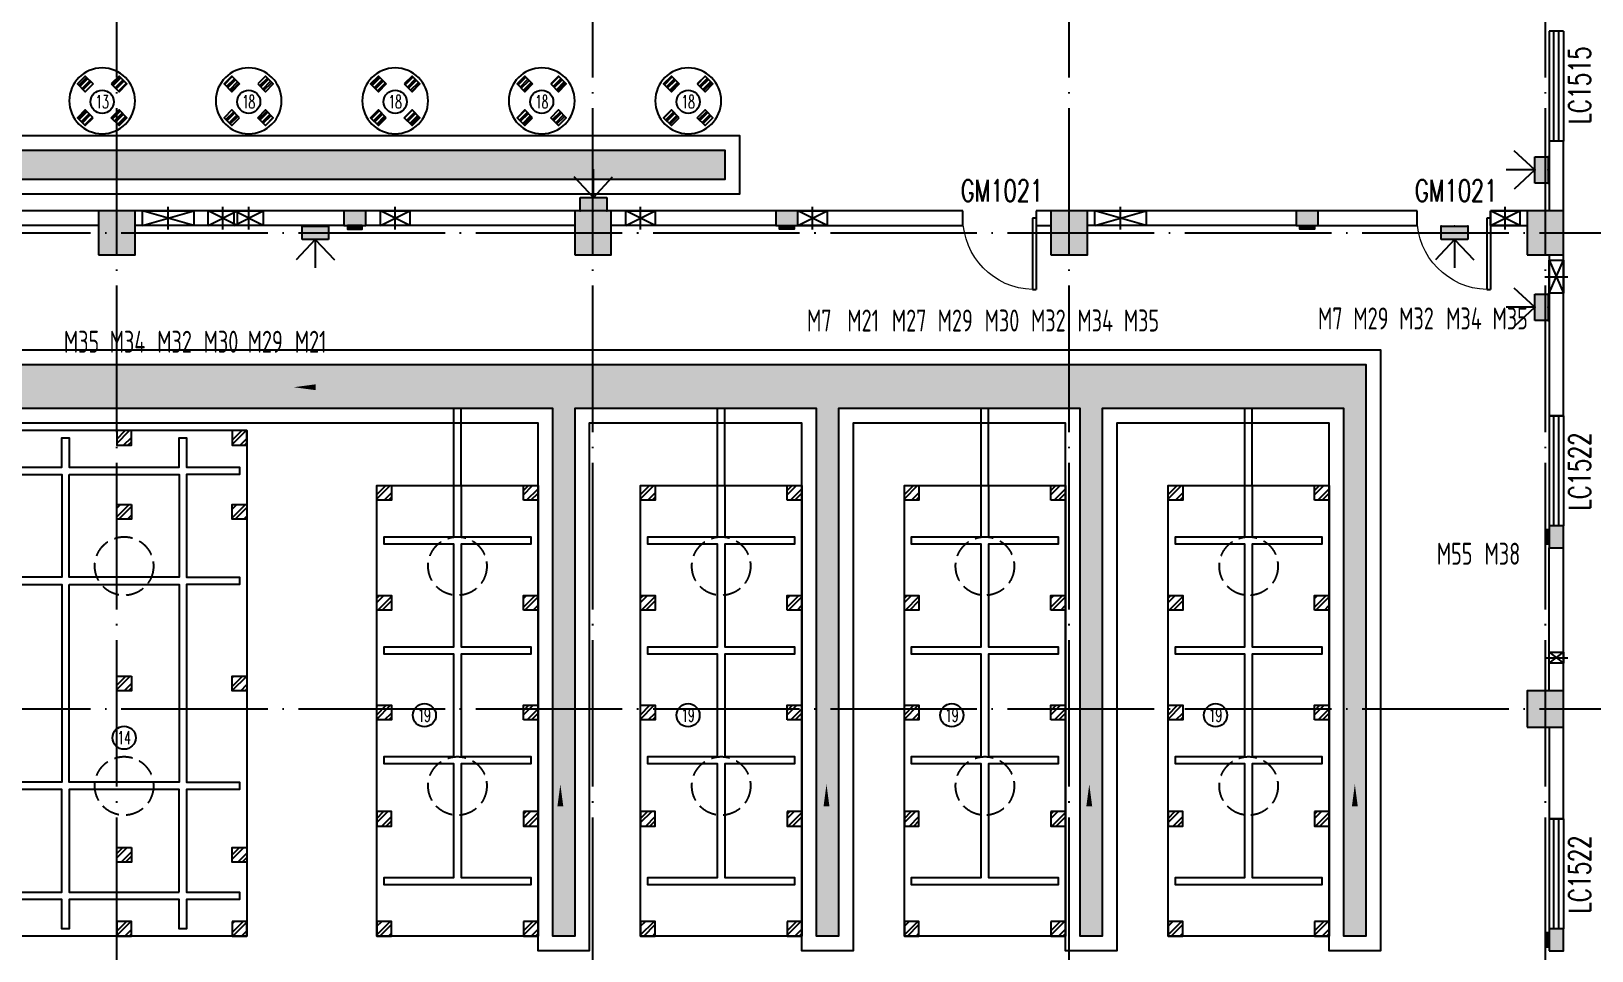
# Model space of a CAD drawing. Extents: x 93518 to 937116, y -359949 to 58022.
# Drawn here: x 737186 to 758489, y -91744 to -79194 of the extents above; entities that cross this region are included whole.
import ezdxf
from ezdxf.enums import TextEntityAlignment as Align

# ---------------------------------------------------------------- set-up
doc = ezdxf.new("R2010")
doc.units = 0
doc.header["$LTSCALE"] = 1000
doc.header["$MEASUREMENT"] = 0
doc.linetypes.add('DASH', pattern=[0.35, 0.25, -0.1])
doc.linetypes.add('DOTE', pattern=[2.42, 2, -0.2, 0.02, -0.2])
doc.layers.get('0').update_dxf_attribs({"color": 8, "linetype": 'CONTINUOUS'})
for name, color, linetype in [('-人员定位', 6, 'CONTINUOUS'), ('COLUMN', 8, 'CONTINUOUS'), ('C承台', 8, 'CONTINUOUS'), ('DIM_SYMB', 8, 'CONTINUOUS'), ('DOTE', 8, 'DOTE'), ('G沟道', 8, 'CONTINUOUS'), ('PUB_HATCH', 8, 'CONTINUOUS'), ('PUB_TEXT', 8, 'CONTINUOUS'), ('WALL', 8, 'CONTINUOUS'), ('WINDOW', 8, 'CONTINUOUS'), ('WINDOW_TEXT', 8, 'CONTINUOUS'), ('设备层', 8, 'CONTINUOUS')]:
    doc.layers.add(name, color=color, linetype=linetype)
doc.styles.add('_TCH_AXIS', font='complex.shx', dxfattribs={"bigfont": 'GBCBIG.shx'})
doc.styles.add('_TCH_WINDOW', font='simplex.shx', dxfattribs={"bigfont": 'gbcbig.shx'})
doc.styles.add('TSSD_Rein', font='Tssdeng.shx', dxfattribs={"width": 0.7, "bigfont": 'tssdchn.shx'})
pattern_1 = [(45, (0, 0), (-44.1942, 44.1942), []), (45, (29.46, 0), (-44.1942, 44.1942), [])]

# ---------------------------------------------------------------- blocks, each defined once
blk = doc.blocks.new('A$C04BF5457')
h = blk.add_hatch()
h.set_pattern_fill('DOTS', color=8, scale=50, style=0)
h.set_pattern_definition([(0, (-247127.87, -30582.82), (39.6875, 79.375), [0, -79.375])])
h.paths.add_polyline_path([(-40900, 22113), (-40900, 22700), (-8950, 22700), (-8950, 30250), (-17000, 30250), (-17000, 30650), (-8550, 30650), (-8550, 25625), (10900, 25625), (10900, 25225), (-8550, 25225), (-8550, 22700), (19650, 22700), (19650, 14900), (19350, 14900), (19350, 22100), (16050, 22100), (16050, 14900), (15750, 14900), (15750, 22100), (12450, 22100), (12450, 14900), (12150, 14900), (12150, 22100), (8850, 22100), (8850, 14900), (8550, 14900), (8550, 22100), (825, 22100), (825, 14900), (425, 14900), (425, 22100), (-4575, 22100), (-4575, 14900), (-4975, 14900), (-4975, 22100), (-12150, 22100), (-12150, 14900), (-12550, 14900), (-12550, 22100), (-18550, 22100), (-18550, 14900), (-18950, 14900), (-18950, 22100), (-40865, 22100)])
h.paths.add_polyline_path([(-40900, 21888), (-40934, 21900), (-19150, 21900), (-19150, 14900), (-19750, 14900), (-19750, 21300), (-23650, 21300), (-23650, 14900), (-24250, 14900), (-24250, 21300), (-27950, 21300), (-27950, 14900), (-28550, 14900), (-28550, 21300), (-32250, 21300), (-32250, 14900), (-32850, 14900), (-32850, 21300), (-40900, 21300)])
at = {"layer": 'G沟道', "color": 8}
for points in [[(-8350, 25825), (11100, 25825), (11100, 25025), (-8350, 25025)], [(-8350, 22900), (19850, 22900), (19850, 14700), (19150, 14700), (19150, 21900), (16250, 21900), (16250, 14700), (15550, 14700), (15550, 21900), (12650, 21900), (12650, 14700), (11950, 14700), (11950, 21900), (9050, 21900), (9050, 14700), (8350, 14700), (8350, 21900), (1025, 21900)]]:
    blk.add_lwpolyline(points, dxfattribs=at)
at = {"layer": 'G沟道'}
for points in [[(-8550, 25625), (10900, 25625), (10900, 25225), (-8550, 25225)], [(-8550, 22700), (19650, 22700), (19650, 14900), (19350, 14900), (19350, 22100), (16050, 22100), (16050, 14900), (15750, 14900), (15750, 22100), (12450, 22100), (12450, 14900), (12150, 14900), (12150, 22100), (8850, 22100), (8850, 14900), (8550, 14900), (8550, 22100), (825, 22100)]]:
    blk.add_lwpolyline(points, dxfattribs=at)
blk = doc.blocks.new('A$C0F1F4C6A')
at = {"layer": 'C承台'}
h = blk.add_hatch(dxfattribs=at)
h.set_pattern_fill('金属', color=8, scale=25, style=0)
h.set_pattern_definition(pattern_1)
h.paths.add_polyline_path([(599, 705), (705, 599), (811, 705), (705, 811)])
h.paths.add_polyline_path([(599, 245), (705, 351), (811, 245), (705, 139)])
h.paths.add_polyline_path([(351, 245), (245, 351), (139, 245), (245, 139)])
h.paths.add_polyline_path([(351, 705), (245, 599), (139, 705), (245, 811)])
h = blk.add_hatch(dxfattribs=at)
h.set_pattern_fill('金属', color=8, scale=25, style=0)
h.set_pattern_definition(pattern_1)
h.paths.add_polyline_path([(2599, 705), (2705, 599), (2811, 705), (2705, 811)])
h.paths.add_polyline_path([(2599, 245), (2705, 351), (2811, 245), (2705, 139)])
h.paths.add_polyline_path([(2351, 245), (2245, 351), (2139, 245), (2245, 139)])
h.paths.add_polyline_path([(2351, 705), (2245, 599), (2139, 705), (2245, 811)])
h = blk.add_hatch(dxfattribs=at)
h.set_pattern_fill('金属', color=8, scale=25, style=0)
h.set_pattern_definition([(45, (-239052.867, -56407.82), (-44.194174, 44.194174), []), (45, (-239023.404, -56407.82), (-44.194174, 44.194174), [])])
h.paths.add_polyline_path([(4599, 705), (4705, 599), (4811, 705), (4705, 811)])
h.paths.add_polyline_path([(4599, 245), (4705, 351), (4811, 245), (4705, 139)])
h.paths.add_polyline_path([(4351, 245), (4245, 351), (4139, 245), (4245, 139)])
h.paths.add_polyline_path([(4351, 705), (4245, 599), (4139, 705), (4245, 811)])
h = blk.add_hatch(dxfattribs=at)
h.set_pattern_fill('金属', color=8, scale=25, style=0)
h.set_pattern_definition(pattern_1)
h.paths.add_polyline_path([(6599, 705), (6705, 599), (6811, 705), (6705, 811)])
h.paths.add_polyline_path([(6599, 245), (6705, 351), (6811, 245), (6705, 139)])
h.paths.add_polyline_path([(6351, 245), (6245, 351), (6139, 245), (6245, 139)])
h.paths.add_polyline_path([(6351, 705), (6245, 599), (6139, 705), (6245, 811)])
at = {"layer": 'C承台', "color": 8}
for points in [[(925, 475, 1), (25, 475, 1)], [(2925, 475, 1), (2025, 475, 1)], [(4925, 475, 1), (4025, 475, 1)], [(6925, 475, 1), (6025, 475, 1)]]:
    blk.add_lwpolyline(points, format="xyb", close=True, dxfattribs=at)
for points in [[(351, 705), (245, 599), (139, 705), (245, 811)], [(599, 705), (705, 599), (811, 705), (705, 811)], [(2351, 705), (2245, 599), (2139, 705), (2245, 811)], [(2599, 705), (2705, 599), (2811, 705), (2705, 811)], [(4351, 705), (4245, 599), (4139, 705), (4245, 811)], [(4599, 705), (4705, 599), (4811, 705), (4705, 811)], [(6351, 705), (6245, 599), (6139, 705), (6245, 811)], [(6599, 705), (6705, 599), (6811, 705), (6705, 811)], [(351, 245), (245, 351), (139, 245), (245, 139)], [(599, 245), (705, 351), (811, 245), (705, 139)], [(2351, 245), (2245, 351), (2139, 245), (2245, 139)], [(2599, 245), (2705, 351), (2811, 245), (2705, 139)], [(4351, 245), (4245, 351), (4139, 245), (4245, 139)], [(4599, 245), (4705, 351), (4811, 245), (4705, 139)], [(6351, 245), (6245, 351), (6139, 245), (6245, 139)], [(6599, 245), (6705, 351), (6811, 245), (6705, 139)]]:
    blk.add_lwpolyline(points, close=True, dxfattribs=at)
for centre in [(475, 462), (2475, 462), (4475, 462), (6475, 462)]:
    blk.add_circle(centre, 158, dxfattribs=at)
at = {"layer": 'C承台', "color": 8, "style": '_TCH_AXIS', "width": 0.724138}
for p, p2 in [((386, 373), (564, 373)), ((2386, 373), (2564, 373)), ((4386, 373), (4564, 373)), ((6386, 373), (6564, 373))]:
    blk.add_text('13', height=178.2, dxfattribs=at).set_placement(p, p2, align=Align.FIT)
blk = doc.blocks.new('A$C3620381E')
at = {"layer": 'C承台'}
h = blk.add_hatch(dxfattribs=at)
h.set_pattern_fill('金属', color=8, scale=25, style=0)
h.set_pattern_definition(pattern_1)
h.paths.add_polyline_path([(599, 245), (705, 351), (811, 245), (705, 139)])
h.paths.add_polyline_path([(599, 705), (705, 599), (811, 705), (705, 811)])
h.paths.add_polyline_path([(351, 245), (245, 351), (139, 245), (245, 139)])
h.paths.add_polyline_path([(351, 705), (245, 599), (139, 705), (245, 811)])
h = blk.add_hatch(dxfattribs=at)
h.set_pattern_fill('金属', color=8, scale=25, style=0)
h.set_pattern_definition(pattern_1)
h.paths.add_polyline_path([(2599, 245), (2705, 351), (2811, 245), (2705, 139)])
h.paths.add_polyline_path([(2599, 705), (2705, 599), (2811, 705), (2705, 811)])
h.paths.add_polyline_path([(2351, 245), (2245, 351), (2139, 245), (2245, 139)])
h.paths.add_polyline_path([(2351, 705), (2245, 599), (2139, 705), (2245, 811)])
h = blk.add_hatch(dxfattribs=at)
h.set_pattern_fill('金属', color=8, scale=25, style=0)
h.set_pattern_definition([(45, (-239052.866, -83528.19), (-44.194174, 44.194174), []), (45, (-239023.403, -83528.19), (-44.194174, 44.194174), [])])
h.paths.add_polyline_path([(4599, 245), (4705, 351), (4811, 245), (4705, 139)])
h.paths.add_polyline_path([(4599, 705), (4705, 599), (4811, 705), (4705, 811)])
h.paths.add_polyline_path([(4351, 245), (4245, 351), (4139, 245), (4245, 139)])
h.paths.add_polyline_path([(4351, 705), (4245, 599), (4139, 705), (4245, 811)])
h = blk.add_hatch(dxfattribs=at)
h.set_pattern_fill('金属', color=8, scale=25, style=0)
h.set_pattern_definition(pattern_1)
h.paths.add_polyline_path([(6599, 245), (6705, 351), (6811, 245), (6705, 139)])
h.paths.add_polyline_path([(6599, 705), (6705, 599), (6811, 705), (6705, 811)])
h.paths.add_polyline_path([(6351, 245), (6245, 351), (6139, 245), (6245, 139)])
h.paths.add_polyline_path([(6351, 705), (6245, 599), (6139, 705), (6245, 811)])
at = {"layer": 'C承台', "color": 8}
for points in [[(925, 475, 1), (25, 475, 1)], [(2925, 475, 1), (2025, 475, 1)], [(4925, 475, 1), (4025, 475, 1)], [(6925, 475, 1), (6025, 475, 1)]]:
    blk.add_lwpolyline(points, format="xyb", close=True, dxfattribs=at)
for points in [[(351, 705), (245, 599), (139, 705), (245, 811)], [(599, 705), (705, 599), (811, 705), (705, 811)], [(2351, 705), (2245, 599), (2139, 705), (2245, 811)], [(2599, 705), (2705, 599), (2811, 705), (2705, 811)], [(4351, 705), (4245, 599), (4139, 705), (4245, 811)], [(4599, 705), (4705, 599), (4811, 705), (4705, 811)], [(6351, 705), (6245, 599), (6139, 705), (6245, 811)], [(6599, 705), (6705, 599), (6811, 705), (6705, 811)], [(351, 245), (245, 351), (139, 245), (245, 139)], [(599, 245), (705, 351), (811, 245), (705, 139)], [(2351, 245), (2245, 351), (2139, 245), (2245, 139)], [(2599, 245), (2705, 351), (2811, 245), (2705, 139)], [(4351, 245), (4245, 351), (4139, 245), (4245, 139)], [(4599, 245), (4705, 351), (4811, 245), (4705, 139)], [(6351, 245), (6245, 351), (6139, 245), (6245, 139)], [(6599, 245), (6705, 351), (6811, 245), (6705, 139)]]:
    blk.add_lwpolyline(points, close=True, dxfattribs=at)
for centre in [(475, 462), (2475, 462), (4475, 462), (6475, 462)]:
    blk.add_circle(centre, 158, dxfattribs=at)
at = {"layer": 'C承台', "color": 8, "style": '_TCH_AXIS', "width": 0.724138}
for p, p2 in [((386, 373), (564, 373)), ((2386, 373), (2564, 373)), ((4386, 373), (4564, 373)), ((6386, 373), (6564, 373))]:
    blk.add_text('18', height=178.2, dxfattribs=at).set_placement(p, p2, align=Align.FIT)
blk = doc.blocks.new('A$C0C73400B')
at = {"layer": 'G沟道', "ltscale": 2}
h = blk.add_hatch(dxfattribs=at)
h.set_pattern_fill('金属', color=8, scale=50, style=0)
h.set_pattern_definition([(45, (-177530.15, -42242.31), (-88.38835, 88.38835), []), (45, (-177471.23, -42242.31), (-88.38835, 88.38835), [])])
h.paths.add_polyline_path([(1775, 1210), (1775, 1010), (1575, 1010), (1575, 1210)])
h.paths.add_polyline_path([(1775, 5890), (1775, 5690), (1575, 5690), (1575, 5890)])
h.paths.add_polyline_path([(1775, 3550), (1775, 3350), (1575, 3350), (1575, 3550)])
h.paths.add_polyline_path([(3350, 1210), (3350, 1010), (3150, 1010), (3150, 1210)])
h.paths.add_polyline_path([(3350, 5890), (3350, 5690), (3150, 5690), (3150, 5890)])
h.paths.add_polyline_path([(3350, 3550), (3350, 3350), (3150, 3350), (3150, 3550)])
h.paths.add_polyline_path([(0, 1210), (0, 1010), (200, 1010), (200, 1210)])
h.paths.add_polyline_path([(0, 5890), (0, 5690), (200, 5690), (200, 5890)])
h.paths.add_polyline_path([(0, 3550), (0, 3350), (200, 3350), (200, 3550)])
h.paths.add_polyline_path([(1575, 6900), (1575, 6700), (1775, 6700), (1775, 6900)])
h.paths.add_polyline_path([(3150, 6900), (3150, 6700), (3350, 6700), (3350, 6900)])
h.paths.add_polyline_path([(3150, 200), (3150, 0), (3350, 0), (3350, 200)])
h.paths.add_polyline_path([(1575, 200), (1575, 0), (1775, 0), (1775, 200)])
h.paths.add_polyline_path([(0, 6900), (0, 6700), (200, 6700), (200, 6900)])
h.paths.add_polyline_path([(0, 200), (0, 0), (200, 0), (200, 200)])
h = blk.add_hatch(dxfattribs=at)
h.set_pattern_fill('金属', color=8, scale=50, style=0)
h.set_pattern_definition([(45, (-172130.15, -42242.31), (-88.38835, 88.38835), []), (45, (-172071.23, -42242.31), (-88.38835, 88.38835), [])])
h.paths.add_polyline_path([(7175, 1210), (7175, 1010), (6975, 1010), (6975, 1210)])
h.paths.add_polyline_path([(7175, 5890), (7175, 5690), (6975, 5690), (6975, 5890)])
h.paths.add_polyline_path([(7175, 3550), (7175, 3350), (6975, 3350), (6975, 3550)])
h.paths.add_polyline_path([(8750, 1210), (8750, 1010), (8550, 1010), (8550, 1210)])
h.paths.add_polyline_path([(8750, 5890), (8750, 5690), (8550, 5690), (8550, 5890)])
h.paths.add_polyline_path([(8750, 3550), (8750, 3350), (8550, 3350), (8550, 3550)])
h.paths.add_polyline_path([(5400, 1210), (5400, 1010), (5600, 1010), (5600, 1210)])
h.paths.add_polyline_path([(5400, 5890), (5400, 5690), (5600, 5690), (5600, 5890)])
h.paths.add_polyline_path([(5400, 3550), (5400, 3350), (5600, 3350), (5600, 3550)])
h.paths.add_polyline_path([(6975, 6900), (6975, 6700), (7175, 6700), (7175, 6900)])
h.paths.add_polyline_path([(8550, 6900), (8550, 6700), (8750, 6700), (8750, 6900)])
h.paths.add_polyline_path([(8550, 200), (8550, 0), (8750, 0), (8750, 200)])
h.paths.add_polyline_path([(6975, 200), (6975, 0), (7175, 0), (7175, 200)])
h.paths.add_polyline_path([(5400, 6900), (5400, 6700), (5600, 6700), (5600, 6900)])
h.paths.add_polyline_path([(5400, 200), (5400, 0), (5600, 0), (5600, 200)])
at = {"layer": 'G沟道', "color": 8, "ltscale": 2}
for p, q in [((0, 6900), (0, 0)), ((3350, 6900), (0, 6900)), ((3350, 6900), (3350, 0)), ((5400, 6900), (5400, 0)), ((8750, 6900), (5400, 6900)), ((8750, 6900), (8750, 0)), ((0, 6400), (-200, 6400)), ((5400, 6400), (5200, 6400)), ((0, 6300), (-200, 6300)), ((5400, 6300), (5200, 6300)), ((0, 4900), (-200, 4900)), ((5400, 4900), (5200, 4900)), ((0, 4800), (-200, 4800)), ((5400, 4800), (5200, 4800)), ((0, 2100), (-200, 2100)), ((0, 2000), (-200, 2000)), ((5400, 2100), (5200, 2100)), ((5400, 2000), (5200, 2000)), ((0, 600), (-200, 600)), ((0, 500), (-200, 500)), ((5400, 600), (5200, 600)), ((5400, 500), (5200, 500)), ((8750, 0), (5400, 0)), ((3350, 0), (0, 0))]:
    blk.add_line(p, q, dxfattribs=at)
for points in [[(0, 6900), (0, 6700), (200, 6700), (200, 6900)], [(1575, 6900), (1575, 6700), (1775, 6700), (1775, 6900)], [(3150, 6900), (3150, 6700), (3350, 6700), (3350, 6900)], [(5400, 6900), (5400, 6700), (5600, 6700), (5600, 6900)], [(6975, 6900), (6975, 6700), (7175, 6700), (7175, 6900)], [(8550, 6900), (8550, 6700), (8750, 6700), (8750, 6900)], [(925, 6300), (2425, 6300), (2425, 4900), (925, 4900)], [(6325, 6300), (7825, 6300), (7825, 4900), (6325, 4900)], [(0, 5890), (0, 5690), (200, 5690), (200, 5890)], [(1775, 5890), (1775, 5690), (1575, 5690), (1575, 5890)], [(3350, 5890), (3350, 5690), (3150, 5690), (3150, 5890)], [(5400, 5890), (5400, 5690), (5600, 5690), (5600, 5890)], [(7175, 5890), (7175, 5690), (6975, 5690), (6975, 5890)], [(8750, 5890), (8750, 5690), (8550, 5690), (8550, 5890)], [(925, 4800), (2425, 4800), (2425, 2100), (925, 2100)], [(6325, 4800), (7825, 4800), (7825, 2100), (6325, 2100)], [(0, 3550), (0, 3350), (200, 3350), (200, 3550)], [(1775, 3550), (1775, 3350), (1575, 3350), (1575, 3550)], [(3350, 3550), (3350, 3350), (3150, 3350), (3150, 3550)], [(5400, 3550), (5400, 3350), (5600, 3350), (5600, 3550)], [(7175, 3550), (7175, 3350), (6975, 3350), (6975, 3550)], [(8750, 3550), (8750, 3350), (8550, 3350), (8550, 3550)], [(2425, 600), (2425, 2000), (925, 2000), (925, 600)], [(7825, 600), (7825, 2000), (6325, 2000), (6325, 600)], [(0, 1210), (0, 1010), (200, 1010), (200, 1210)], [(1775, 1210), (1775, 1010), (1575, 1010), (1575, 1210)], [(3350, 1210), (3350, 1010), (3150, 1010), (3150, 1210)], [(5400, 1210), (5400, 1010), (5600, 1010), (5600, 1210)], [(7175, 1210), (7175, 1010), (6975, 1010), (6975, 1210)], [(8750, 1210), (8750, 1010), (8550, 1010), (8550, 1210)], [(0, 200), (0, 0), (200, 0), (200, 200)], [(1575, 200), (1575, 0), (1775, 0), (1775, 200)], [(3150, 200), (3150, 0), (3350, 0), (3350, 200)], [(5400, 200), (5400, 0), (5600, 0), (5600, 200)], [(6975, 200), (6975, 0), (7175, 0), (7175, 200)], [(8550, 200), (8550, 0), (8750, 0), (8750, 200)]]:
    blk.add_lwpolyline(points, close=True, dxfattribs=at)
for points in [[(0, 6400), (825, 6400), (825, 6800), (925, 6800), (925, 6400), (2425, 6400), (2425, 6800), (2525, 6800), (2525, 6400), (3250, 6400), (3250, 6300), (2525, 6300), (2525, 4900), (3250, 4900), (3250, 4800), (2525, 4800), (2525, 2100), (3250, 2100), (3250, 2000), (2525, 2000), (2525, 600), (3250, 600), (3250, 500), (2525, 500), (2525, 100), (2425, 100), (2425, 500), (925, 500), (925, 100), (825, 100), (825, 500), (0, 500)], [(5400, 6400), (6225, 6400), (6225, 6800), (6325, 6800), (6325, 6400), (7825, 6400), (7825, 6800), (7925, 6800), (7925, 6400), (8650, 6400), (8650, 6300), (7925, 6300), (7925, 4900), (8650, 4900), (8650, 4800), (7925, 4800), (7925, 2100), (8650, 2100), (8650, 2000), (7925, 2000), (7925, 600), (8650, 600), (8650, 500), (7925, 500), (7925, 100), (7825, 100), (7825, 500), (6325, 500), (6325, 100), (6225, 100), (6225, 500), (5400, 500)], [(0, 6300), (825, 6300), (825, 4900), (0, 4900)], [(5400, 6300), (6225, 6300), (6225, 4900), (5400, 4900)], [(0, 4800), (825, 4800), (825, 2100), (0, 2100)], [(5400, 4800), (6225, 4800), (6225, 2100), (5400, 2100)], [(0, 600), (825, 600), (825, 2000), (0, 2000)], [(5400, 600), (6225, 600), (6225, 2000), (5400, 2000)]]:
    blk.add_lwpolyline(points, dxfattribs=at)
for centre in [(1675, 2708), (7075, 2708)]:
    blk.add_circle(centre, 158, dxfattribs=at)
at = {"layer": 'G沟道', "color": 8, "ltscale": 2, "style": '_TCH_AXIS', "width": 0.677419}
for p, p2 in [((1586, 2619), (1764, 2619)), ((6986, 2619), (7164, 2619))]:
    blk.add_text('14', height=178.2, dxfattribs=at).set_placement(p, p2, align=Align.FIT)
blk = doc.blocks.new('A$C5FA4178C')
at = {"ltscale": 0.5}
h = blk.add_hatch(dxfattribs=at)
h.set_pattern_fill('金属', color=8, scale=50, style=0)
h.set_pattern_definition([(45, (-185768.3, -50994.82), (-88.38835, 88.38835), []), (45, (-185709.37, -50994.82), (-88.38835, 88.38835), [])])
h.paths.add_polyline_path([(2000, 1700), (2000, 1500), (2200, 1500), (2200, 1700)])
h.paths.add_polyline_path([(0, 1700), (0, 1500), (200, 1500), (200, 1700)])
h.paths.add_polyline_path([(2000, 2950), (2000, 3150), (2200, 3150), (2200, 2950)])
h.paths.add_polyline_path([(0, 2950), (0, 3150), (200, 3150), (200, 2950)])
h.paths.add_polyline_path([(2000, 4450), (2000, 4650), (2200, 4650), (2200, 4450)])
h.paths.add_polyline_path([(0, 4450), (0, 4650), (200, 4650), (200, 4450)])
h.paths.add_polyline_path([(2000, 5950), (2000, 6150), (2200, 6150), (2200, 5950)])
h.paths.add_polyline_path([(0, 5950), (0, 6150), (200, 6150), (200, 5950)])
h.paths.add_polyline_path([(2000, 200), (2000, 0), (2200, 0), (2200, 200)])
h.paths.add_polyline_path([(0, 200), (0, 0), (200, 0), (200, 200)])
h = blk.add_hatch(dxfattribs=at)
h.set_pattern_fill('金属', color=8, scale=50, style=0)
h.set_pattern_definition([(45, (-182168.3, -50994.82), (-88.38835, 88.38835), []), (45, (-182109.37, -50994.82), (-88.38835, 88.38835), [])])
h.paths.add_polyline_path([(5600, 1700), (5600, 1500), (5800, 1500), (5800, 1700)])
h.paths.add_polyline_path([(3600, 1700), (3600, 1500), (3800, 1500), (3800, 1700)])
h.paths.add_polyline_path([(5600, 2950), (5600, 3150), (5800, 3150), (5800, 2950)])
h.paths.add_polyline_path([(3600, 2950), (3600, 3150), (3800, 3150), (3800, 2950)])
h.paths.add_polyline_path([(5600, 4450), (5600, 4650), (5800, 4650), (5800, 4450)])
h.paths.add_polyline_path([(3600, 4450), (3600, 4650), (3800, 4650), (3800, 4450)])
h.paths.add_polyline_path([(5600, 5950), (5600, 6150), (5800, 6150), (5800, 5950)])
h.paths.add_polyline_path([(3600, 5950), (3600, 6150), (3800, 6150), (3800, 5950)])
h.paths.add_polyline_path([(5600, 200), (5600, 0), (5800, 0), (5800, 200)])
h.paths.add_polyline_path([(3600, 200), (3600, 0), (3800, 0), (3800, 200)])
h = blk.add_hatch(dxfattribs=at)
h.set_pattern_fill('金属', color=8, scale=50, style=0)
h.set_pattern_definition([(45, (-178568.3, -50994.82), (-88.38835, 88.38835), []), (45, (-178509.37, -50994.82), (-88.38835, 88.38835), [])])
h.paths.add_polyline_path([(9200, 1700), (9200, 1500), (9400, 1500), (9400, 1700)])
h.paths.add_polyline_path([(7200, 1700), (7200, 1500), (7400, 1500), (7400, 1700)])
h.paths.add_polyline_path([(9200, 2950), (9200, 3150), (9400, 3150), (9400, 2950)])
h.paths.add_polyline_path([(7200, 2950), (7200, 3150), (7400, 3150), (7400, 2950)])
h.paths.add_polyline_path([(9200, 4450), (9200, 4650), (9400, 4650), (9400, 4450)])
h.paths.add_polyline_path([(7200, 4450), (7200, 4650), (7400, 4650), (7400, 4450)])
h.paths.add_polyline_path([(9200, 5950), (9200, 6150), (9400, 6150), (9400, 5950)])
h.paths.add_polyline_path([(7200, 5950), (7200, 6150), (7400, 6150), (7400, 5950)])
h.paths.add_polyline_path([(9200, 200), (9200, 0), (9400, 0), (9400, 200)])
h.paths.add_polyline_path([(7200, 200), (7200, 0), (7400, 0), (7400, 200)])
h = blk.add_hatch(dxfattribs=at)
h.set_pattern_fill('金属', color=8, scale=50, style=0)
h.set_pattern_definition([(45, (-174968.3, -50994.82), (-88.38835, 88.38835), []), (45, (-174909.37, -50994.82), (-88.38835, 88.38835), [])])
h.paths.add_polyline_path([(12800, 1700), (12800, 1500), (13000, 1500), (13000, 1700)])
h.paths.add_polyline_path([(10800, 1700), (10800, 1500), (11000, 1500), (11000, 1700)])
h.paths.add_polyline_path([(12800, 2950), (12800, 3150), (13000, 3150), (13000, 2950)])
h.paths.add_polyline_path([(10800, 2950), (10800, 3150), (11000, 3150), (11000, 2950)])
h.paths.add_polyline_path([(12800, 4450), (12800, 4650), (13000, 4650), (13000, 4450)])
h.paths.add_polyline_path([(10800, 4450), (10800, 4650), (11000, 4650), (11000, 4450)])
h.paths.add_polyline_path([(12800, 5950), (12800, 6150), (13000, 6150), (13000, 5950)])
h.paths.add_polyline_path([(10800, 5950), (10800, 6150), (11000, 6150), (11000, 5950)])
h.paths.add_polyline_path([(12800, 200), (12800, 0), (13000, 0), (13000, 200)])
h.paths.add_polyline_path([(10800, 200), (10800, 0), (11000, 0), (11000, 200)])
at = {"color": 8, "ltscale": 0.5}
for p, q in [((1050, 7000), (1050, 7200)), ((1150, 7000), (1150, 7200)), ((4650, 7000), (4650, 7200)), ((4750, 7000), (4750, 7200)), ((8250, 7000), (8250, 7200)), ((8350, 7000), (8350, 7200)), ((11850, 7000), (11850, 7200)), ((11950, 7000), (11950, 7200)), ((1050, 6150), (1050, 7000)), ((1150, 6150), (1150, 7000)), ((4650, 6150), (4650, 7000)), ((4750, 6150), (4750, 7000)), ((8250, 6150), (8250, 7000)), ((8350, 6150), (8350, 7000)), ((11850, 6150), (11850, 7000)), ((11950, 6150), (11950, 7000))]:
    blk.add_line(p, q, dxfattribs=at)
for points in [[(0, 5950), (0, 6150), (200, 6150), (200, 5950)], [(0, 6150), (2200, 6150), (2200, 0), (0, 0)], [(2000, 5950), (2000, 6150), (2200, 6150), (2200, 5950)], [(3600, 5950), (3600, 6150), (3800, 6150), (3800, 5950)], [(3600, 6150), (5800, 6150), (5800, 0), (3600, 0)], [(5600, 5950), (5600, 6150), (5800, 6150), (5800, 5950)], [(7200, 5950), (7200, 6150), (7400, 6150), (7400, 5950)], [(7200, 6150), (9400, 6150), (9400, 0), (7200, 0)], [(9200, 5950), (9200, 6150), (9400, 6150), (9400, 5950)], [(10800, 5950), (10800, 6150), (11000, 6150), (11000, 5950)], [(10800, 6150), (13000, 6150), (13000, 0), (10800, 0)], [(12800, 5950), (12800, 6150), (13000, 6150), (13000, 5950)], [(0, 4450), (0, 4650), (200, 4650), (200, 4450)], [(2000, 4450), (2000, 4650), (2200, 4650), (2200, 4450)], [(3600, 4450), (3600, 4650), (3800, 4650), (3800, 4450)], [(5600, 4450), (5600, 4650), (5800, 4650), (5800, 4450)], [(7200, 4450), (7200, 4650), (7400, 4650), (7400, 4450)], [(9200, 4450), (9200, 4650), (9400, 4650), (9400, 4450)], [(10800, 4450), (10800, 4650), (11000, 4650), (11000, 4450)], [(12800, 4450), (12800, 4650), (13000, 4650), (13000, 4450)], [(0, 2950), (0, 3150), (200, 3150), (200, 2950)], [(2000, 2950), (2000, 3150), (2200, 3150), (2200, 2950)], [(3600, 2950), (3600, 3150), (3800, 3150), (3800, 2950)], [(5600, 2950), (5600, 3150), (5800, 3150), (5800, 2950)], [(7200, 2950), (7200, 3150), (7400, 3150), (7400, 2950)], [(9200, 2950), (9200, 3150), (9400, 3150), (9400, 2950)], [(10800, 2950), (10800, 3150), (11000, 3150), (11000, 2950)], [(12800, 2950), (12800, 3150), (13000, 3150), (13000, 2950)], [(0, 1700), (0, 1500), (200, 1500), (200, 1700)], [(2000, 1700), (2000, 1500), (2200, 1500), (2200, 1700)], [(3600, 1700), (3600, 1500), (3800, 1500), (3800, 1700)], [(5600, 1700), (5600, 1500), (5800, 1500), (5800, 1700)], [(7200, 1700), (7200, 1500), (7400, 1500), (7400, 1700)], [(9200, 1700), (9200, 1500), (9400, 1500), (9400, 1700)], [(10800, 1700), (10800, 1500), (11000, 1500), (11000, 1700)], [(12800, 1700), (12800, 1500), (13000, 1500), (13000, 1700)], [(0, 200), (0, 0), (200, 0), (200, 200)], [(2000, 200), (2000, 0), (2200, 0), (2200, 200)], [(3600, 200), (3600, 0), (3800, 0), (3800, 200)], [(5600, 200), (5600, 0), (5800, 0), (5800, 200)], [(7200, 200), (7200, 0), (7400, 0), (7400, 200)], [(9200, 200), (9200, 0), (9400, 0), (9400, 200)], [(10800, 200), (10800, 0), (11000, 0), (11000, 200)], [(12800, 200), (12800, 0), (13000, 0), (13000, 200)]]:
    blk.add_lwpolyline(points, close=True, dxfattribs=at)
for points in [[(1150, 6150), (1150, 5450), (2100, 5450), (2100, 5350), (1150, 5350), (1150, 3950), (2100, 3950), (2100, 3850), (1150, 3850), (1150, 2450), (2100, 2450), (2100, 2350), (1150, 2350), (1150, 800), (2100, 800), (2100, 700), (100, 700), (100, 800), (1050, 800), (1050, 2350), (100, 2350), (100, 2450), (1050, 2450), (1050, 3850), (100, 3850), (100, 3950), (1050, 3950), (1050, 5350), (100, 5350), (100, 5450), (1050, 5450), (1050, 6150)], [(4750, 6150), (4750, 5450), (5700, 5450), (5700, 5350), (4750, 5350), (4750, 3950), (5700, 3950), (5700, 3850), (4750, 3850), (4750, 2450), (5700, 2450), (5700, 2350), (4750, 2350), (4750, 800), (5700, 800), (5700, 700), (3700, 700), (3700, 800), (4650, 800), (4650, 2350), (3700, 2350), (3700, 2450), (4650, 2450), (4650, 3850), (3700, 3850), (3700, 3950), (4650, 3950), (4650, 5350), (3700, 5350), (3700, 5450), (4650, 5450), (4650, 6150)], [(8350, 6150), (8350, 5450), (9300, 5450), (9300, 5350), (8350, 5350), (8350, 3950), (9300, 3950), (9300, 3850), (8350, 3850), (8350, 2450), (9300, 2450), (9300, 2350), (8350, 2350), (8350, 800), (9300, 800), (9300, 700), (7300, 700), (7300, 800), (8250, 800), (8250, 2350), (7300, 2350), (7300, 2450), (8250, 2450), (8250, 3850), (7300, 3850), (7300, 3950), (8250, 3950), (8250, 5350), (7300, 5350), (7300, 5450), (8250, 5450), (8250, 6150)], [(11950, 6150), (11950, 5450), (12900, 5450), (12900, 5350), (11950, 5350), (11950, 3950), (12900, 3950), (12900, 3850), (11950, 3850), (11950, 2450), (12900, 2450), (12900, 2350), (11950, 2350), (11950, 800), (12900, 800), (12900, 700), (10900, 700), (10900, 800), (11850, 800), (11850, 2350), (10900, 2350), (10900, 2450), (11850, 2450), (11850, 3850), (10900, 3850), (10900, 3950), (11850, 3950), (11850, 5350), (10900, 5350), (10900, 5450), (11850, 5450), (11850, 6150)]]:
    blk.add_lwpolyline(points, dxfattribs=at)
for centre in [(648, 3015), (4248, 3015), (7848, 3015), (11448, 3015)]:
    blk.add_circle(centre, 158, dxfattribs=at)
at = {"color": 8, "ltscale": 0.5, "style": '_TCH_AXIS', "width": 0.724138}
for p, p2 in [((559, 2926), (737, 2926)), ((4159, 2926), (4337, 2926)), ((7759, 2926), (7937, 2926)), ((11359, 2926), (11537, 2926))]:
    blk.add_text('19', height=178.2, dxfattribs=at).set_placement(p, p2, align=Align.FIT)
blk = doc.blocks.new('_FZH')
blk.add_lwpolyline([(-0.5, -0.5), (0.5, -0.5), (0.5, 0.5), (-0.5, 0.5)], close=True)
at = {"layer": 'PUB_HATCH'}
blk.add_solid([(-0.5, -0.5), (0.5, -0.5), (-0.5, 0.5), (0.5, 0.5)], dxfattribs=at)
blk = doc.blocks.new('$DorLib2D$00000001')
for p, q in [((0.45, 0.975), (0.5, 0.975)), ((0.45, 0), (0.45, 0.975)), ((0.5, 0), (0.5, 0.975)), ((0.5, 0), (0.45, 0))]:
    blk.add_line(p, q)
at = {"lineweight": 13}
blk.add_arc((0.475, 0), 0.975, 91.4693, 180, dxfattribs=at)
blk = doc.blocks.new('$TCHSYS$WIN2D')
for p, q in [((-0.5, 0.5), (0.5, 0.5)), ((-0.5, 0.5), (-0.5, -0.5)), ((0.5, 0.5), (0.5, -0.5)), ((0.5, 0.167), (-0.5, 0.167)), ((0.5, -0.167), (-0.5, -0.167)), ((-0.5, -0.5), (0.5, -0.5))]:
    blk.add_line(p, q)
blk = doc.blocks.new('定位基站')
at = {"layer": '-人员定位', "ltscale": 0.01}
h = blk.add_hatch(color=256, dxfattribs=at)
h.dxf.hatch_style = 1
h.paths.add_polyline_path([(406524, 477798), (406524, 477617), (406162, 477617), (406162, 477798)])
at = {"layer": '-人员定位', "color": 6}
for p, q in [((406343, 477798), (406082, 478077)), ((406343, 477798), (406343, 478186)), ((406343, 477798), (406604, 478077)), ((406343, 477995), (406343, 477995)), ((406162, 477798), (406524, 477798)), ((406162, 477617), (406162, 477798)), ((406524, 477617), (406162, 477617)), ((406524, 477798), (406524, 477617))]:
    blk.add_line(p, q, dxfattribs=at)
for p in [(406162, 477617), (406343, 477798), (406343, 477617), (406524, 477617)]:
    blk.add_point(p, dxfattribs=at)

msp = doc.modelspace()

# ---------------------------------------------------------------- hatches: boundary and pattern name
for points in [[(741704.6, -81894.5), (741704.6, -81844.5), (741504.6, -81844.5), (741504.6, -81894.5)], [(747600.8, -81894.5), (747600.8, -81844.5), (747400.8, -81844.5), (747400.8, -81894.5)], [(754704.6, -81894.5), (754704.6, -81844.5), (754504.6, -81844.5), (754504.6, -81894.5)], [(757854.6, -86194.5), (757904.6, -86194.5), (757904.6, -85994.5), (757854.6, -85994.5)], [(757854.6, -91694.5), (757904.6, -91694.5), (757904.6, -91494.5), (757854.6, -91494.5)]]:
    msp.add_hatch(color=256).paths.add_polyline_path(points)

# ---------------------------------------------------------------- linework, layer by layer
for p, q in [((738704.8, -81844.5), (739404.4, -81644.5)), ((739404.4, -81844.5), (738704.8, -81644.5)), ((739054.6, -81899.4), (739054.6, -81589.6)), ((739599.8, -81844.5), (739999.4, -81644.5)), ((739999.4, -81844.5), (739599.8, -81644.5)), ((739799.6, -81899.4), (739799.6, -81589.6)), ((739954.8, -81844.5), (740354.4, -81644.5)), ((740354.4, -81844.5), (739954.8, -81644.5)), ((740154.6, -81899.4), (740154.6, -81589.6)), ((741954.8, -81844.5), (742354.4, -81644.5)), ((742354.4, -81844.5), (741954.8, -81644.5)), ((742154.6, -81899.4), (742154.6, -81589.6)), ((745304.8, -81844.5), (745704.4, -81644.5)), ((745704.4, -81844.5), (745304.8, -81644.5)), ((745504.6, -81899.4), (745504.6, -81589.6)), ((747650.8, -81844.5), (748050.4, -81644.5)), ((748050.4, -81844.5), (747650.8, -81644.5)), ((747850.6, -81899.4), (747850.6, -81589.6)), ((751704.8, -81844.5), (752404.4, -81644.5)), ((752404.4, -81844.5), (751704.8, -81644.5)), ((752054.6, -81899.4), (752054.6, -81589.6)), ((757104.8, -81844.5), (757504.4, -81644.5)), ((757504.4, -81844.5), (757104.8, -81644.5)), ((757304.6, -81899.4), (757304.6, -81589.6)), ((757904.6, -82319.7), (758104.6, -82769.3)), ((757904.6, -82769.3), (758104.6, -82319.7)), ((757849.8, -82544.5), (758159.5, -82544.5)), ((757849.8, -87744.5), (758159.5, -87744.5)), ((757904.6, -87669.7), (758104.6, -87819.3)), ((757904.6, -87819.3), (758104.6, -87669.7))]:
    msp.add_line(p, q)
for points in [[(738704.8, -81644.5), (739404.4, -81644.5), (739404.4, -81844.5), (738704.8, -81844.5), (738704.8, -81644.5)], [(739599.8, -81644.5), (739999.4, -81644.5), (739999.4, -81844.5), (739599.8, -81844.5), (739599.8, -81644.5)], [(739954.8, -81644.5), (740354.4, -81644.5), (740354.4, -81844.5), (739954.8, -81844.5), (739954.8, -81644.5)], [(741954.8, -81644.5), (742354.4, -81644.5), (742354.4, -81844.5), (741954.8, -81844.5), (741954.8, -81644.5)], [(745304.8, -81644.5), (745704.4, -81644.5), (745704.4, -81844.5), (745304.8, -81844.5), (745304.8, -81644.5)], [(747650.8, -81644.5), (748050.4, -81644.5), (748050.4, -81844.5), (747650.8, -81844.5), (747650.8, -81644.5)], [(751704.8, -81644.5), (752404.4, -81644.5), (752404.4, -81844.5), (751704.8, -81844.5), (751704.8, -81644.5)], [(757104.8, -81644.5), (757504.4, -81644.5), (757504.4, -81844.5), (757104.8, -81844.5), (757104.8, -81644.5)], [(741504.6, -81844.5), (741504.6, -81894.5), (741704.6, -81894.5), (741704.6, -81844.5), (741504.6, -81844.5)], [(747600.8, -81844.5), (747600.8, -81894.5), (747400.8, -81894.5), (747400.8, -81844.5), (747600.8, -81844.5)], [(754704.6, -81844.5), (754704.6, -81894.5), (754504.6, -81894.5), (754504.6, -81844.5), (754704.6, -81844.5)], [(758104.6, -82319.7), (758104.6, -82769.3), (757904.6, -82769.3), (757904.6, -82319.7), (758104.6, -82319.7)], [(757904.6, -86194.5), (757854.6, -86194.5), (757854.6, -85994.5), (757904.6, -85994.5), (757904.6, -86194.5)], [(758104.6, -87669.7), (758104.6, -87819.3), (757904.6, -87819.3), (757904.6, -87669.7), (758104.6, -87669.7)], [(757904.6, -91694.5), (757854.6, -91694.5), (757854.6, -91494.5), (757904.6, -91494.5), (757904.6, -91694.5)]]:
    msp.add_lwpolyline(points)
at = {"layer": 'DIM_SYMB'}
for points in [[(741971.8, -84053.2, 0, 0, 0), (740770.1, -84053.2, 0, 80, 0), (741070.1, -84053.2, 0, 0, 0)], [(744409.1, -90362.6, 0, 0, 0), (744409.1, -89472.8, 0, 80, 0), (744409.1, -89772.8, 0, 0, 0)], [(748041.9, -90362.6, 0, 0, 0), (748041.9, -89472.8, 0, 80, 0), (748041.9, -89772.8, 0, 0, 0)], [(751629.1, -90362.6, 0, 0, 0), (751629.1, -89472.8, 0, 80, 0), (751629.1, -89772.8, 0, 0, 0)], [(755254.3, -90362.6, 0, 0, 0), (755254.3, -89472.8, 0, 80, 0), (755254.3, -89772.8, 0, 0, 0)]]:
    msp.add_lwpolyline(points, format="xyseb", dxfattribs=at)
at = {"layer": 'DOTE'}
for p, q in [((738354.6, -106444.5), (738354.6, -72444.5)), ((744854.6, -106444.5), (744854.6, -72444.5)), ((751354.6, -106444.5), (751354.6, -72444.5)), ((757854.6, -106444.5), (757854.6, -72444.5)), ((694854.6, -81944.5), (758854.6, -81944.5)), ((694854.6, -88444.5), (758854.6, -88444.5))]:
    msp.add_line(p, q, dxfattribs=at)
at = {"layer": 'WALL'}
for p, q in [((758104.6, -80694.5), (757904.6, -80694.5)), ((757904.6, -80694.5), (757904.6, -81644.5)), ((758104.6, -81644.5), (758104.6, -80694.5)), ((738104.6, -81644.5), (735504.6, -81644.5)), ((741454.6, -81644.5), (738604.6, -81644.5)), ((744604.6, -81644.5), (741754.6, -81644.5)), ((747350.8, -81644.5), (745104.6, -81644.5)), ((749904.6, -81644.5), (747650.8, -81644.5)), ((749904.6, -81844.5), (749904.6, -81644.5)), ((751104.6, -81644.5), (750904.6, -81644.5)), ((750904.6, -81644.5), (750904.6, -81844.5)), ((754454.6, -81644.5), (751604.6, -81644.5)), ((756104.6, -81644.5), (754754.6, -81644.5)), ((756104.6, -81844.5), (756104.6, -81644.5)), ((757604.6, -81644.5), (757104.6, -81644.5)), ((757104.6, -81644.5), (757104.6, -81844.5)), ((738104.6, -81844.5), (735504.6, -81844.5)), ((741454.6, -81844.5), (738604.6, -81844.5)), ((744604.6, -81844.5), (741754.6, -81844.5)), ((747350.8, -81844.5), (745104.6, -81844.5)), ((747650.8, -81844.5), (749904.6, -81844.5)), ((750904.6, -81844.5), (751104.6, -81844.5)), ((754454.6, -81844.5), (751604.6, -81844.5)), ((754754.6, -81844.5), (756104.6, -81844.5)), ((757104.6, -81844.5), (757604.6, -81844.5)), ((757904.6, -82244.5), (757904.6, -84444.5)), ((758104.6, -84444.5), (758104.6, -82244.5)), ((757904.6, -84444.5), (758104.6, -84444.5)), ((757904.6, -88194.5), (757904.6, -86244.5)), ((758104.6, -88194.5), (758104.6, -86244.5)), ((757904.6, -88694.5), (757904.6, -89944.5)), ((758104.6, -89944.5), (758104.6, -88694.5)), ((757904.6, -89944.5), (758104.6, -89944.5))]:
    msp.add_line(p, q, dxfattribs=at)
at = {"layer": '设备层', "color": 8, "linetype": 'DASH'}
for centre in [(738454.6, -86494.5), (743004.6, -86494.5), (746604.6, -86494.5), (750204.6, -86494.5), (753804.6, -86494.5), (738454.6, -89494.5), (743004.6, -89494.5), (746604.6, -89494.5), (750204.6, -89494.5), (753804.6, -89494.5)]:
    msp.add_circle(centre, 400, dxfattribs=at)

# ---------------------------------------------------------------- block references
at = {"layer": '-人员定位'}
for p, rotation in [((1235508.1, -487431.5), 89.99999999999999), ((1147407.4, 395761.1), 180), ((1162958.4, 395761.1), 180), ((1235508.1, -489305.6), 89.99999999999999)]:
    msp.add_blockref('定位基站', p, dxfattribs=dict(at, rotation=rotation))
msp.add_blockref('定位基站', (338517.8, -559261), dxfattribs=at)
at = {"layer": 'COLUMN'}
for p, xscale, yscale, zscale in [((738354.6, -81944.5), 500, 600, 600), ((741604.6, -81744.5), 300, 200, 200), ((744854.6, -81944.5), 500, 600, 600), ((747500.8, -81744.5), 300, 200, 200), ((751354.6, -81944.5), 500, 600, 600), ((754604.6, -81744.5), 300, 200, 200), ((757854.6, -81944.5), 500, 600, 600), ((758004.6, -86094.5), 200, 300, 300), ((757854.6, -88444.5), 500, 500, 500), ((758004.6, -91594.5), 200, 300, 300)]:
    msp.add_blockref('_FZH', p, dxfattribs=dict(at, xscale=xscale, yscale=yscale, zscale=zscale))
at = {"layer": 'WINDOW'}
ref = msp.add_blockref('$TCHSYS$WIN2D', (758004.6, -79944.5), dxfattribs=dict(at, xscale=-1500, yscale=-200, zscale=-1500, rotation=90))
ref.add_attrib('A', 'LC1515', (758472.6, -80464.5), dxfattribs={"layer": 'WINDOW_TEXT', "height": 297.5, "rotation": 90, "style": '_TCH_WINDOW', "width": 0.705882})
ref = msp.add_blockref('$DorLib2D$00000001', (750404.6, -81744.5), dxfattribs=dict(at, xscale=-1000, yscale=1000, zscale=-1000, rotation=180))
ref.add_attrib('A', 'GM1021', (749874.6, -81518.2), dxfattribs={"layer": 'WINDOW_TEXT', "height": 297.5, "style": '_TCH_WINDOW', "width": 0.705882})
ref = msp.add_blockref('$DorLib2D$00000001', (756604.6, -81744.5), dxfattribs=dict(at, xscale=-1000, yscale=1000, zscale=-1000, rotation=180))
ref.add_attrib('A', 'GM1021', (756074.6, -81518.2), dxfattribs={"layer": 'WINDOW_TEXT', "height": 297.5, "style": '_TCH_WINDOW', "width": 0.705882})
ref = msp.add_blockref('$TCHSYS$WIN2D', (758004.6, -85194.5), dxfattribs=dict(at, xscale=-1500, yscale=-200, zscale=-1500, rotation=90))
ref.add_attrib('A', 'LC1522', (758472.6, -85734.5), dxfattribs={"layer": 'WINDOW_TEXT', "height": 297.5, "rotation": 90, "style": '_TCH_WINDOW', "width": 0.705882})
ref = msp.add_blockref('$TCHSYS$WIN2D', (758004.6, -90694.5), dxfattribs=dict(at, xscale=-1500, yscale=-200, zscale=-1500, rotation=90))
ref.add_attrib('A', 'LC1522', (758472.6, -91234.5), dxfattribs={"layer": 'WINDOW_TEXT', "height": 297.5, "rotation": 90, "style": '_TCH_WINDOW', "width": 0.705882})
at = {"layer": '设备层'}
for name, p in [('A$C04BF5457', (735754.6, -106444.5)), ('A$C0F1F4C6A', (731679.6, -80619.5)), ('A$C3620381E', (739679.6, -80619.5)), ('A$C5FA4178C', (741904.6, -91544.5)), ('A$C0C73400B', (731379.6, -91544.5))]:
    msp.add_blockref(name, p, dxfattribs=at)

# ---------------------------------------------------------------- texts
at = {"layer": 'PUB_TEXT', "style": 'TSSD_Rein', "width": 0.7}
for s, p in [('M7', (747776, -83293)), ('M21', (748325.7, -83293)), ('M27', (748934.2, -83293)), ('M29', (749559.3, -83293)), ('M30', (750200.6, -83293)), ('M32', (750833.9, -83293)), ('M34', (751467.1, -83293)), ('M35', (752100.3, -83293)), ('M7', (754751.2, -83264.6)), ('M29', (755233.8, -83264.6)), ('M32', (755858.9, -83264.6)), ('M34', (756500.2, -83264.6)), ('M35', (757133.5, -83264.6)), ('M35', (737632.1, -83582.5)), ('M34', (738257.3, -83582.5)), ('M32', (738906.6, -83582.5)), ('M30', (739539.9, -83582.5)), ('M29', (740140.3, -83582.5)), ('M21', (740783.8, -83582.5)), ('M55', (756372.9, -86475.6)), ('M38', (757025, -86475.6))]:
    msp.add_text(s, height=300, dxfattribs=at).set_placement(p)

doc.saveas('drawing.dxf')
